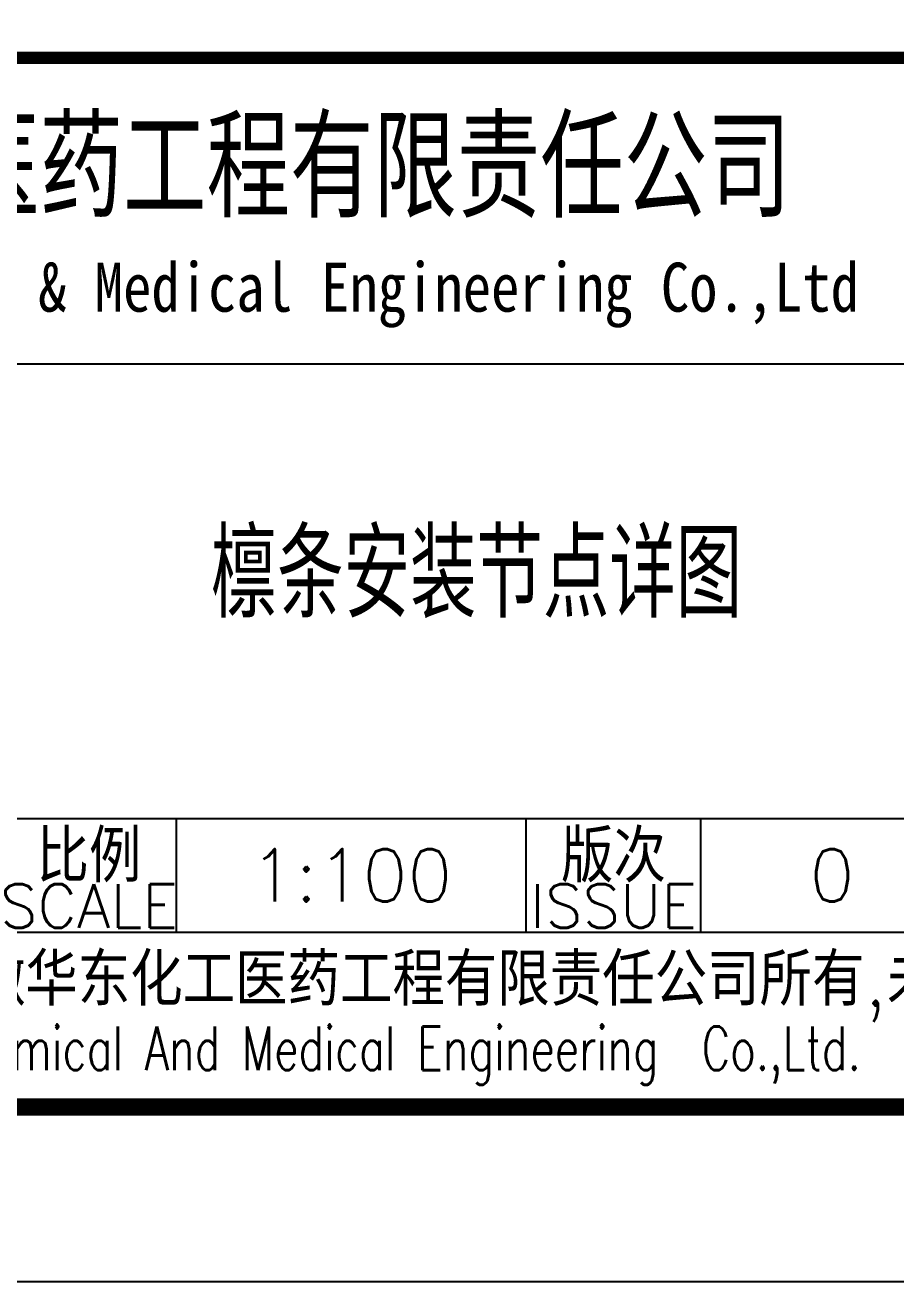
# Model space of a CAD drawing. Header units: millimetres. Extents: x 866561 to 877878, y 40199 to 44891.
# Drawn here: x 875777.6 to 875827.4, y 40208.1 to 40280 of the extents above; entities that cross this region are included whole.
import ezdxf
from ezdxf.enums import TextEntityAlignment as Align

# ---------------------------------------------------------------- set-up
doc = ezdxf.new("R2010")
doc.units = ezdxf.units.MM
doc.header["$LTSCALE"] = 1000
doc.header["$MEASUREMENT"] = 0
doc.layers.add('PUB_TEXT', color=7, linetype='Continuous')
doc.styles.add('ECEC_TQ', font='txt_l.shx', dxfattribs={"bigfont": 'hztxt_l.shx'})
doc.styles.add('ECEC_TQ_S', font='')
doc.styles.add('TS', font='tssdeng.shx', dxfattribs={"width": 0.8, "height": 2.5, "bigfont": 'tssdchn.shx'})
doc.styles.get('ECEC_TQ_S').set_extended_font_data('SimSun')

msp = doc.modelspace()

# ---------------------------------------------------------------- linework, layer by layer
for p, q in [((875721.262, 40260.639), (875831.262, 40260.639)), ((875776.262, 40234.639), (875901.262, 40234.639)), ((875786.262, 40228.139), (875786.262, 40234.639)), ((875806.262, 40228.139), (875806.262, 40234.639)), ((875816.262, 40228.139), (875816.262, 40234.639)), ((875721.262, 40228.139), (875901.262, 40228.139)), ((875721.262, 40218.139), (875901.262, 40218.139)), ((875911.262, 40208.139), (875070.262, 40208.139))]:
    msp.add_line(p, q)
at = {"color": 0, "const_width": 1}
msp.add_lwpolyline([(875901.262, 40218.139), (875095.262, 40218.139), (875095.262, 40792.139), (875901.262, 40792.139)], close=True, dxfattribs=at)
at = {"const_width": 0.7}
msp.add_lwpolyline([(875901.262, 40278.139), (875721.262, 40278.139)], dxfattribs=at)

# ---------------------------------------------------------------- texts
for s, height, style, width, p in [('安徽华东化工医药工程有限责任公司', 5, 'ECEC_TQ_S', 0.7, (875783.211, 40272.139)), ('Anhui Huadong Chemical & Medical Engineering Co.,Ltd', 2.8, 'ECEC_TQ_S', 0.85, (875783.211, 40264.639)), ('The proprietary right of this document belongs to Anhui Huadong Chemical And Medical Engineering  Co.,Ltd.  and any replication or transfer to the 3rd. side is forbidden without its permission. ', 2.5, 'ECEC_TQ', 0.72, (875811.262, 40221.139))]:
    msp.add_text(s, height=height, dxfattribs=dict(style=style, width=width)).set_placement(p, align=Align.MIDDLE)
at = {"style": 'ECEC_TQ'}
for s, height, p in [('比例', 3, (875781.262, 40232.639)), ('版次', 3, (875811.262, 40232.639)), ('SCALE', 2.5, (875781.262, 40229.639)), ('ISSUE', 2.5, (875811.262, 40229.639)), ('本文件专有权属安徽华东化工医药工程有限责任公司所有,未经许可不得复制或转让给第三方', 3, (875811.262, 40225.139))]:
    msp.add_text(s, height=height, dxfattribs=at).set_placement(p, align=Align.MIDDLE)
for tag, text, p in [('1:100', '1:100', (875796.262, 40231.389)), ('0', '0', (875823.762, 40231.389))]:
    msp.add_attdef(tag, text=text, height=3, dxfattribs=at).set_placement(p, align=Align.MIDDLE)
at = {"layer": 'PUB_TEXT', "style": 'TS', "width": 0.8}
msp.add_text('檩条安装节点详图', height=5, dxfattribs=at).set_placement((875803.428, 40248.871), align=Align.MIDDLE)

doc.saveas('drawing.dxf')
